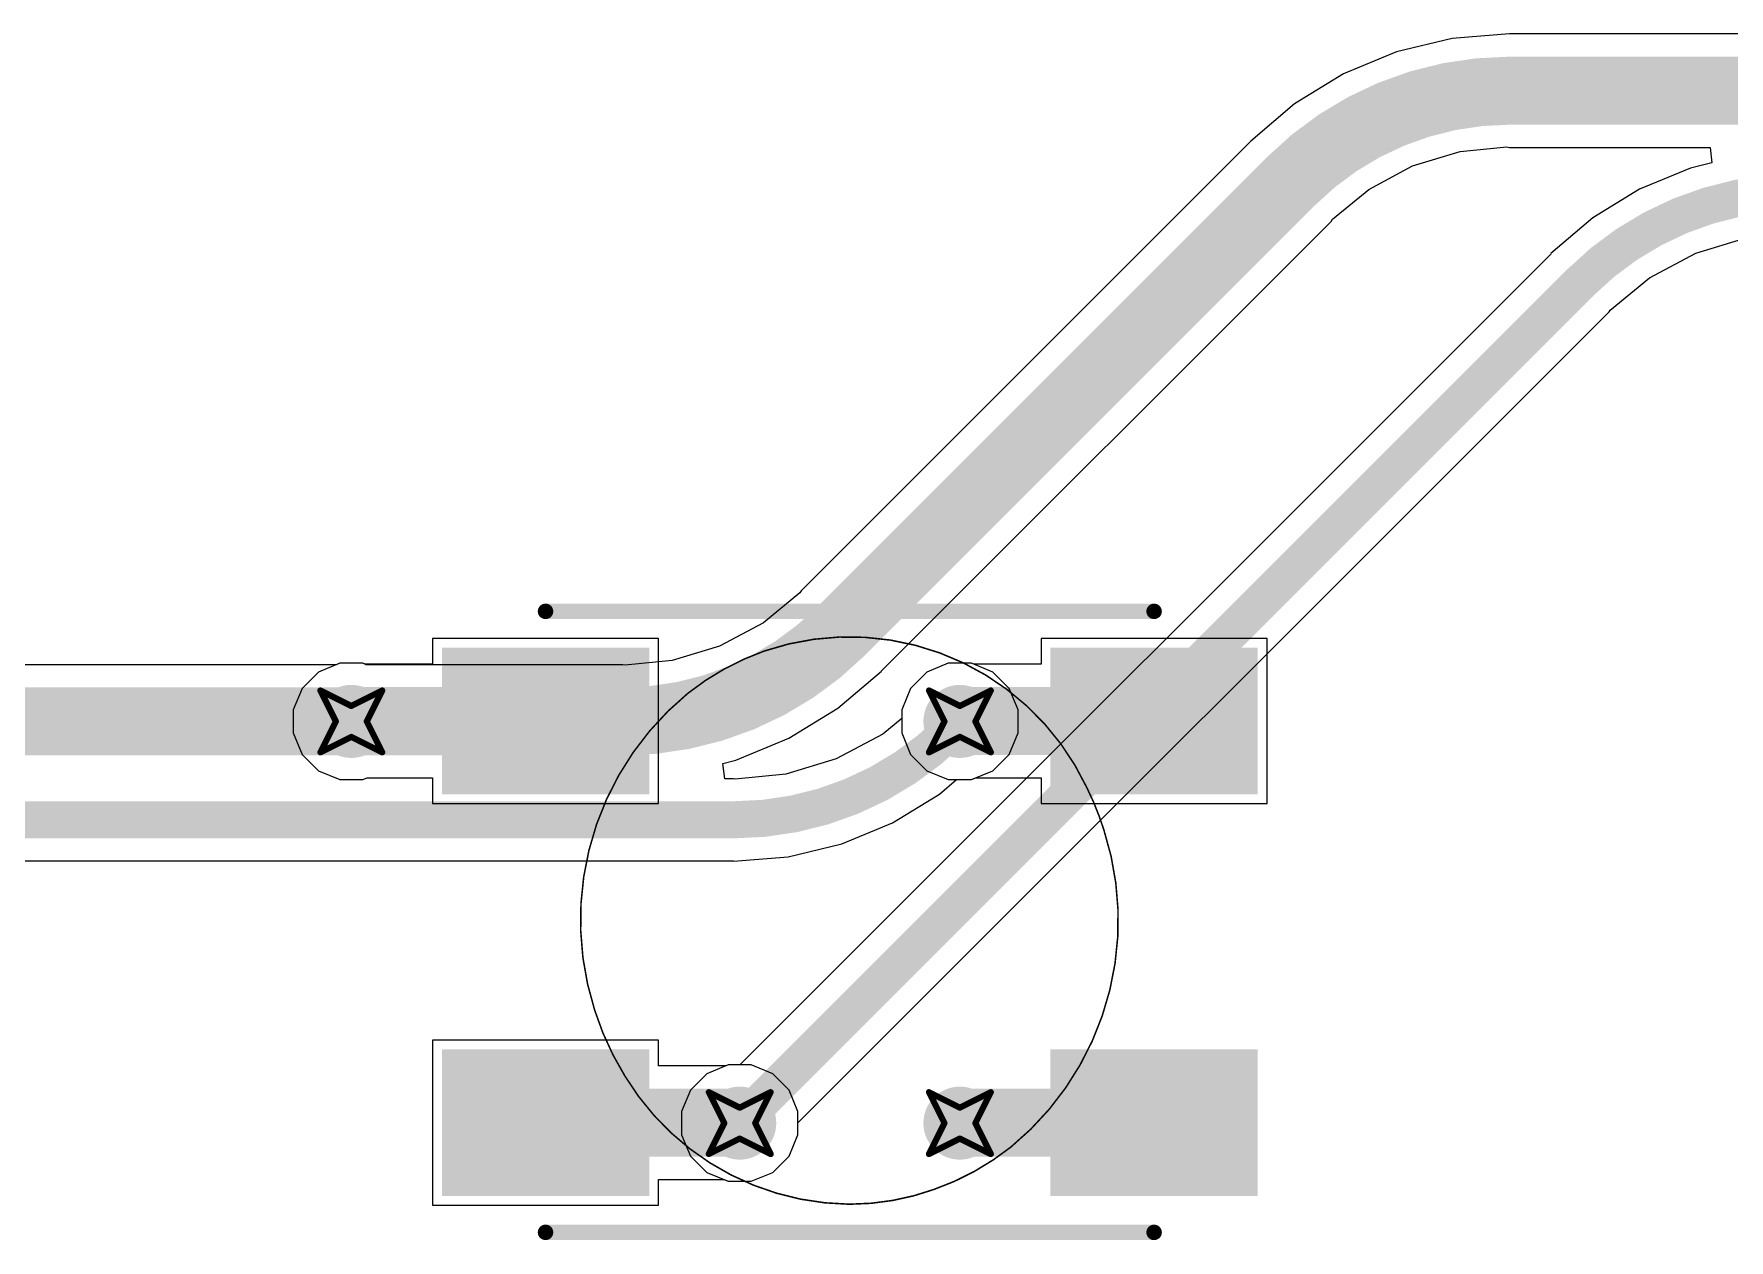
# Model space of a CAD drawing. Header units: inches. Extents: x -11 to 1110, y -7 to 455.
# Drawn here: x 419.33 to 433.26, y 219.97 to 229.88 of the extents above; entities that cross this region are included whole.
import ezdxf

# ---------------------------------------------------------------- set-up
doc = ezdxf.new("R2010")
doc.units = ezdxf.units.IN
for name, color, linetype in [('Bottom Layer', 5, 'Continuous'), ('Drill Drawing', 1, 'Continuous'), ('Mechanical 7', 56, 'Continuous'), ('Top Layer', 1, 'Continuous'), ('Top Overlay', 2, 'Continuous'), ('Top Paste', 8, 'Continuous'), ('Top Solder', 216, 'Continuous'), ('Via Holes', 16, 'Continuous')]:
    doc.layers.add(name, color=color, linetype=linetype)

msp = doc.modelspace()

# ---------------------------------------------------------------- hatches: boundary and pattern name
at = {"layer": 'Bottom Layer'}
h = msp.add_hatch(color=5, dxfattribs=at)
edge = h.paths.add_edge_path()
edge.add_arc((421.94156912, 224.2334098), 0.2999994, 0, 360)
h = msp.add_hatch(color=5, dxfattribs=at)
edge = h.paths.add_edge_path()
edge.add_arc((426.94156928, 224.2334098), 0.2999994, 0, 360)
h = msp.add_hatch(color=5, dxfattribs=at)
edge = h.paths.add_edge_path()
edge.add_arc((425.1328302, 220.93340878), 0.2999994, 0, 360)
h = msp.add_hatch(color=5, dxfattribs=at)
edge = h.paths.add_edge_path()
edge.add_arc((426.94156928, 220.93340878), 0.2999994, 0, 360)
at = {"layer": 'Top Layer'}
for points in [[(422.78719989, 224.7367997), (424.28719943, 224.7367997), (424.28719943, 223.7368017), (422.78719989, 223.7368017)], [(429.28719959, 223.7368017), (427.78720005, 223.7368017), (427.78720005, 224.7367997), (429.28719959, 224.7367997)], [(422.78719989, 221.43679868), (424.28719943, 221.43679868), (424.28719943, 220.43680068), (422.78719989, 220.43680068)], [(427.78720005, 221.43679868), (429.28719959, 221.43679868), (429.28719959, 220.43680068), (427.78720005, 220.43680068)]]:
    msp.add_hatch(color=1, dxfattribs=at).paths.add_polyline_path(points)
h = msp.add_hatch(color=1, dxfattribs=at)
edge = h.paths.add_edge_path()
edge.add_arc((421.94156912, 224.2334098), 0.2999994, 0, 360)
h = msp.add_hatch(color=1, dxfattribs=at)
edge = h.paths.add_edge_path()
edge.add_arc((426.94156928, 224.2334098), 0.2999994, 0, 360)
h = msp.add_hatch(color=1, dxfattribs=at)
edge = h.paths.add_edge_path()
edge.add_arc((425.1328302, 220.93340878), 0.2999994, 0, 360)
h = msp.add_hatch(color=1, dxfattribs=at)
edge = h.paths.add_edge_path()
edge.add_arc((426.94156928, 220.93340878), 0.2999994, 0, 360)
at = {"layer": 'Top Paste'}
for points in [[(422.78719989, 224.7367997), (424.28719943, 224.7367997), (424.28719943, 223.7368017), (422.78719989, 223.7368017)], [(429.28719959, 223.7368017), (427.78720005, 223.7368017), (427.78720005, 224.7367997), (429.28719959, 224.7367997)], [(422.78719989, 221.43679868), (424.28719943, 221.43679868), (424.28719943, 220.43680068), (422.78719989, 220.43680068)], [(427.78720005, 221.43679868), (429.28719959, 221.43679868), (429.28719959, 220.43680068), (427.78720005, 220.43680068)]]:
    msp.add_hatch(color=8, dxfattribs=at).paths.add_polyline_path(points)
at = {"layer": 'Top Solder'}
for points in [[(422.68559989, 224.8383997), (424.3887994299999, 224.8383997), (424.3887994299999, 223.6352017), (422.68559989, 223.6352017)], [(429.38879959, 223.6352017), (427.68560005, 223.6352017), (427.68560005, 224.8383997), (429.38879959, 224.8383997)], [(422.68559989, 221.53839868), (424.3887994299999, 221.53839868), (424.3887994299999, 220.33520068), (422.68559989, 220.33520068)], [(427.68560005, 221.53839868), (429.38879959, 221.53839868), (429.38879959, 220.33520068), (427.68560005, 220.33520068)]]:
    msp.add_hatch(color=216, dxfattribs=at).paths.add_polyline_path(points)
at = {"layer": 'Via Holes'}
h = msp.add_hatch(color=7, dxfattribs=at)
edge = h.paths.add_edge_path()
edge.add_arc((421.94156912, 224.2334098), 0.1499997, 0, 360)
h = msp.add_hatch(color=7, dxfattribs=at)
edge = h.paths.add_edge_path()
edge.add_arc((426.94156928, 224.2334098), 0.1499997, 0, 360)
h = msp.add_hatch(color=7, dxfattribs=at)
edge = h.paths.add_edge_path()
edge.add_arc((425.1328302, 220.93340878), 0.1499997, 0, 360)
h = msp.add_hatch(color=7, dxfattribs=at)
edge = h.paths.add_edge_path()
edge.add_arc((426.94156928, 220.93340878), 0.1499997, 0, 360)

# ---------------------------------------------------------------- linework, layer by layer
at = {"layer": 'Bottom Layer'}
for p, q in [((430.98699934, 229.84446284), (430.52826264, 229.73433098)), ((431.45731336, 229.88147826), (430.98699934, 229.84446284)), ((431.45731336, 229.88116584), (431.45731336, 229.88147826)), ((438.60781976, 229.88116584), (431.45731336, 229.88116584)), ((430.52826264, 229.73433098), (430.09240626, 229.55379286)), ((430.09240626, 229.55379286), (429.6901566199999, 229.30729348)), ((429.6901566199999, 229.30729348), (429.3314197199999, 229.00090344)), ((429.3316356199999, 229.00067992), (425.63793714, 225.3069789)), ((429.3314197199999, 229.00090344), (429.33163816, 229.000685)), ((429.33163816, 229.000685), (429.3316356199999, 229.00067992)), ((430.66128752, 228.7967865), (431.05150264, 228.91515558)), ((431.05150264, 228.91515558), (431.43622628, 228.9530473)), ((431.43622628, 228.9530473), (431.45731336, 228.94885376)), ((431.45731336, 228.94885376), (433.10499612, 228.94885376)), ((433.10499612, 228.94885376), (433.12002784, 228.82185376)), ((430.30166416, 228.60456184), (430.66128752, 228.7967865)), ((432.9430406399999, 228.7793621), (432.52565006, 228.60647446)), ((433.12002784, 228.82185376), (432.9430406399999, 228.7793621)), ((430.0028255399999, 228.35931214), (430.30166416, 228.60456184)), ((432.52565006, 228.60647446), (432.14044636, 228.37041956)), ((426.2971789, 224.64773714), (429.99088246, 228.34143816)), ((429.99088246, 228.34143816), (430.0028255399999, 228.35931214)), ((432.14044636, 228.37041956), (431.79691136, 228.07701146)), ((432.98786148, 228.0808748), (433.4020161, 228.20650828)), ((431.79861062, 228.0753122), (425.1345066, 221.41120818)), ((431.79691136, 228.07701146), (431.79861062, 228.0753122)), ((432.60617568, 227.87685946), (432.98786148, 228.0808748)), ((432.28311308, 227.61173172), (432.60617568, 227.87685946)), ((425.6106296, 220.93508518), (432.2747336199999, 227.5991892)), ((432.2747336199999, 227.5991892), (432.28311308, 227.61173172)), ((425.6259966, 225.28911), (425.32715544, 225.04385776)), ((425.63793714, 225.3069789), (425.6259966, 225.28911)), ((425.32715544, 225.04385776), (424.96753208, 224.8516331)), ((424.96753208, 224.8516331), (424.57731696, 224.73326402)), ((421.81841976, 224.69956584), (416.72531336, 224.69956584)), ((421.84652994, 224.7112092), (421.81841976, 224.69956584)), ((422.0366083, 224.7112092), (421.84652994, 224.7112092)), ((422.06471848, 224.69956584), (422.0366083, 224.7112092)), ((424.17150624, 224.69956584), (422.06471848, 224.69956584)), ((424.19259332, 224.6953723), (424.17150624, 224.69956584)), ((424.57731696, 224.73326402), (424.19259332, 224.6953723)), ((425.9386629799999, 224.34112612), (426.2973998799999, 224.64751616)), ((426.2973998799999, 224.64751616), (426.2971789, 224.64773714)), ((426.8465301, 224.7112092), (426.6709170399999, 224.63846868)), ((427.0366084599999, 224.7112092), (426.8465301, 224.7112092)), ((427.21222152, 224.63846868), (427.0366084599999, 224.7112092)), ((426.6709170399999, 224.63846868), (426.5365104, 224.50406204)), ((427.34662816, 224.50406204), (427.21222152, 224.63846868)), ((426.5365104, 224.50406204), (426.46376988, 224.32844898)), ((427.4193686799999, 224.32844898), (427.34662816, 224.50406204)), ((425.53641334, 224.09462674), (425.9386629799999, 224.34112612)), ((426.46376988, 224.25749916), (426.30760306, 224.12933838)), ((426.46376988, 224.32844898), (426.46376988, 224.25749916)), ((427.4193686799999, 224.13837062), (427.4193686799999, 224.32844898)), ((425.1005569599999, 223.91408862), (425.53641334, 224.09462674)), ((426.30760306, 224.12933838), (425.92591726, 223.92532304)), ((427.34662816, 223.96275756), (427.4193686799999, 224.13837062)), ((427.21222152, 223.82835092), (427.34662816, 223.96275756)), ((424.9946745199999, 223.8886683), (425.1005569599999, 223.91408862)), ((425.00970624, 223.7616683), (424.9946745199999, 223.8886683)), ((425.92591726, 223.92532304), (425.51176264, 223.79968956)), ((427.0366084599999, 223.7556104), (427.21222152, 223.82835092)), ((425.08105484, 223.7616683), (425.00970624, 223.7616683)), ((425.0958477999999, 223.75872698), (425.08105484, 223.7616683)), ((425.51176264, 223.79968956), (425.0958477999999, 223.75872698)), ((426.7733323799999, 223.63577828), (426.9136368999999, 223.7556104)), ((426.9136368999999, 223.7556104), (427.0366084599999, 223.7556104)), ((426.38812868, 223.39972338), (426.7733323799999, 223.63577828)), ((425.9707381, 223.22683574), (426.38812868, 223.39972338)), ((425.08105484, 223.08592416), (425.53144256, 223.12136986)), ((425.53144256, 223.12136986), (425.9707381, 223.22683574)), ((418.8975239, 223.08832954), (425.08105484, 223.08832954)), ((425.08105484, 223.08832954), (425.08105484, 223.08592416)), ((424.86217796, 221.33846766), (424.72777132, 221.20406102)), ((425.03779102, 221.41120818), (424.86217796, 221.33846766)), ((425.1345066, 221.41120818), (425.03779102, 221.41120818)), ((424.72777132, 221.20406102), (424.6550308, 221.02844796)), ((424.6550308, 221.02844796), (424.6550308, 220.8383696)), ((425.6106296, 220.8383696), (425.6106296, 220.93508518)), ((424.6550308, 220.8383696), (424.72777132, 220.66275654)), ((425.53788908, 220.66275654), (425.6106296, 220.8383696)), ((424.72777132, 220.66275654), (424.86217796, 220.5283499)), ((425.4034824399999, 220.5283499), (425.53788908, 220.66275654)), ((424.86217796, 220.5283499), (425.03779102, 220.45560938)), ((425.22786938, 220.45560938), (425.4034824399999, 220.5283499)), ((425.03779102, 220.45560938), (425.22786938, 220.45560938))]:
    msp.add_line(p, q, dxfattribs=at)
for points in [[(429.66126158, 228.67106158, 0.5588, 0.5588, -0.198912367379658), (431.45731336, 229.4150098, 0.5588, 0.5588, 0)], [(431.45731336, 229.4150098, 0.5588, 0.5588, 0), (438.7309691199999, 229.4150098, 0.5588, 0.5588, 0)], [(425.96755802, 224.97735802, 0.5588, 0.5588, 0), (429.66126158, 228.67106158, 0.5588, 0.5588, 0)], [(432.03667212, 227.8372507, 0.3048, 0.3048, -0.198912367379658), (433.8327239, 228.58119892, 0.3048, 0.3048, 0)], [(425.1328302, 220.93340878, 0.3048, 0.3048, 0), (432.03667212, 227.8372507, 0.3048, 0.3048, 0)], [(425.96755802, 224.97735802, 0.5588, 0.5588, -0.198912367379658), (424.17150624, 224.2334098, 0.5588, 0.5588, 0)], [(416.72531336, 224.2334098, 0.5588, 0.5588, 0), (421.94156912, 224.2334098, 0.5588, 0.5588, 0)], [(421.94156912, 224.2334098, 0.5588, 0.5588, 0), (424.17150624, 224.2334098, 0.5588, 0.5588, 0)], [(426.8771066199999, 224.16894714, 0.3048, 0.3048, 0), (426.94156928, 224.2334098, 0.3048, 0.3048, 0)], [(426.8771066199999, 224.16894714, 0.3048, 0.3048, -0.198912367379658), (425.08105484, 223.42499892, 0.3048, 0.3048, 0)], [(418.8975239, 223.42499892, 0.3048, 0.3048, 0), (425.08105484, 223.42499892, 0.3048, 0.3048, 0)]]:
    msp.add_lwpolyline(points, format="xyseb", dxfattribs=at)
for points in [[(431.31761336, 229.4150098, 0.2794, 0.2794, 1), (431.5970133599999, 229.4150098, 0.2794, 0.2794, 1)], [(431.31761336, 229.4150098, 0.2794, 0.2794, 1), (431.5970133599999, 229.4150098, 0.2794, 0.2794, 1)], [(429.52156158, 228.67106158, 0.2794, 0.2794, 1), (429.80096158, 228.67106158, 0.2794, 0.2794, 1)], [(429.52156158, 228.67106158, 0.2794, 0.2794, 1), (429.80096158, 228.67106158, 0.2794, 0.2794, 1)], [(431.96047212, 227.8372507, 0.1524, 0.1524, 1), (432.11287212, 227.8372507, 0.1524, 0.1524, 1)], [(431.96047212, 227.8372507, 0.1524, 0.1524, 1), (432.11287212, 227.8372507, 0.1524, 0.1524, 1)], [(425.82785802, 224.97735802, 0.2794, 0.2794, 1), (426.10725802, 224.97735802, 0.2794, 0.2794, 1)], [(425.82785802, 224.97735802, 0.2794, 0.2794, 1), (426.10725802, 224.97735802, 0.2794, 0.2794, 1)], [(421.8018691199999, 224.2334098, 0.2794, 0.2794, 1), (422.0812691199999, 224.2334098, 0.2794, 0.2794, 1)], [(421.8018691199999, 224.2334098, 0.2794, 0.2794, 1), (422.0812691199999, 224.2334098, 0.2794, 0.2794, 1)], [(424.03180624, 224.2334098, 0.2794, 0.2794, 1), (424.31120624, 224.2334098, 0.2794, 0.2794, 1)], [(424.03180624, 224.2334098, 0.2794, 0.2794, 1), (424.31120624, 224.2334098, 0.2794, 0.2794, 1)], [(426.86536928, 224.2334098, 0.1524, 0.1524, 1), (427.01776928, 224.2334098, 0.1524, 0.1524, 1)], [(426.80090662, 224.16894714, 0.1524, 0.1524, 1), (426.95330662, 224.16894714, 0.1524, 0.1524, 1)], [(426.80090662, 224.16894714, 0.1524, 0.1524, 1), (426.95330662, 224.16894714, 0.1524, 0.1524, 1)], [(425.00485484, 223.42499892, 0.1524, 0.1524, 1), (425.15725484, 223.42499892, 0.1524, 0.1524, 1)], [(425.00485484, 223.42499892, 0.1524, 0.1524, 1), (425.15725484, 223.42499892, 0.1524, 0.1524, 1)], [(425.0566302, 220.93340878, 0.1524, 0.1524, 1), (425.2090302, 220.93340878, 0.1524, 0.1524, 1)]]:
    msp.add_lwpolyline(points, format="xyseb", close=True, dxfattribs=at)
at = {"layer": 'Drill Drawing'}
for points in [[(421.6875691199999, 224.4874098, 0.0508, 0.0508, 0), (421.94156912, 224.3604098, 0.0508, 0.0508, 0)], [(421.6875691199999, 224.4874098, 0.0508, 0.0508, 0), (421.81456912, 224.2334098, 0.0508, 0.0508, 0)], [(421.94156912, 224.3604098, 0.0508, 0.0508, 0), (422.19556912, 224.4874098, 0.0508, 0.0508, 0)], [(422.0685691199999, 224.2334098, 0.0508, 0.0508, 0), (422.19556912, 224.4874098, 0.0508, 0.0508, 0)], [(426.68756928, 224.4874098, 0.0508, 0.0508, 0), (426.94156928, 224.3604098, 0.0508, 0.0508, 0)], [(426.68756928, 224.4874098, 0.0508, 0.0508, 0), (426.81456928, 224.2334098, 0.0508, 0.0508, 0)], [(426.94156928, 224.3604098, 0.0508, 0.0508, 0), (427.19556928, 224.4874098, 0.0508, 0.0508, 0)], [(427.0685692799999, 224.2334098, 0.0508, 0.0508, 0), (427.19556928, 224.4874098, 0.0508, 0.0508, 0)], [(421.6875691199999, 223.9794098, 0.0508, 0.0508, 0), (421.81456912, 224.2334098, 0.0508, 0.0508, 0)], [(422.0685691199999, 224.2334098, 0.0508, 0.0508, 0), (422.19556912, 223.9794098, 0.0508, 0.0508, 0)], [(426.68756928, 223.9794098, 0.0508, 0.0508, 0), (426.81456928, 224.2334098, 0.0508, 0.0508, 0)], [(427.0685692799999, 224.2334098, 0.0508, 0.0508, 0), (427.19556928, 223.9794098, 0.0508, 0.0508, 0)], [(421.6875691199999, 223.9794098, 0.0508, 0.0508, 0), (421.94156912, 224.1064098, 0.0508, 0.0508, 0)], [(421.94156912, 224.1064098, 0.0508, 0.0508, 0), (422.19556912, 223.9794098, 0.0508, 0.0508, 0)], [(426.68756928, 223.9794098, 0.0508, 0.0508, 0), (426.94156928, 224.1064098, 0.0508, 0.0508, 0)], [(426.94156928, 224.1064098, 0.0508, 0.0508, 0), (427.19556928, 223.9794098, 0.0508, 0.0508, 0)], [(424.8788301999999, 221.18740878, 0.0508, 0.0508, 0), (425.1328302, 221.06040878, 0.0508, 0.0508, 0)], [(424.8788301999999, 221.18740878, 0.0508, 0.0508, 0), (425.0058302, 220.93340878, 0.0508, 0.0508, 0)], [(425.1328302, 221.06040878, 0.0508, 0.0508, 0), (425.3868302, 221.18740878, 0.0508, 0.0508, 0)], [(425.2598302, 220.93340878, 0.0508, 0.0508, 0), (425.3868302, 221.18740878, 0.0508, 0.0508, 0)], [(426.68756928, 221.18740878, 0.0508, 0.0508, 0), (426.94156928, 221.06040878, 0.0508, 0.0508, 0)], [(426.68756928, 221.18740878, 0.0508, 0.0508, 0), (426.81456928, 220.93340878, 0.0508, 0.0508, 0)], [(426.94156928, 221.06040878, 0.0508, 0.0508, 0), (427.19556928, 221.18740878, 0.0508, 0.0508, 0)], [(427.0685692799999, 220.93340878, 0.0508, 0.0508, 0), (427.19556928, 221.18740878, 0.0508, 0.0508, 0)], [(424.8788301999999, 220.67940878, 0.0508, 0.0508, 0), (425.0058302, 220.93340878, 0.0508, 0.0508, 0)], [(425.2598302, 220.93340878, 0.0508, 0.0508, 0), (425.3868302, 220.67940878, 0.0508, 0.0508, 0)], [(426.68756928, 220.67940878, 0.0508, 0.0508, 0), (426.81456928, 220.93340878, 0.0508, 0.0508, 0)], [(427.0685692799999, 220.93340878, 0.0508, 0.0508, 0), (427.19556928, 220.67940878, 0.0508, 0.0508, 0)], [(424.8788301999999, 220.67940878, 0.0508, 0.0508, 0), (425.1328302, 220.80640878, 0.0508, 0.0508, 0)], [(425.1328302, 220.80640878, 0.0508, 0.0508, 0), (425.3868302, 220.67940878, 0.0508, 0.0508, 0)], [(426.68756928, 220.67940878, 0.0508, 0.0508, 0), (426.94156928, 220.80640878, 0.0508, 0.0508, 0)], [(426.94156928, 220.80640878, 0.0508, 0.0508, 0), (427.19556928, 220.67940878, 0.0508, 0.0508, 0)]]:
    msp.add_lwpolyline(points, format="xyseb", dxfattribs=at)
for points in [[(421.67486912, 224.4874098, 0.0254, 0.0254, 1), (421.70026912, 224.4874098, 0.0254, 0.0254, 1)], [(421.67486912, 224.4874098, 0.0254, 0.0254, 1), (421.70026912, 224.4874098, 0.0254, 0.0254, 1)], [(422.18286912, 224.4874098, 0.0254, 0.0254, 1), (422.20826912, 224.4874098, 0.0254, 0.0254, 1)], [(422.18286912, 224.4874098, 0.0254, 0.0254, 1), (422.20826912, 224.4874098, 0.0254, 0.0254, 1)], [(426.6748692799999, 224.4874098, 0.0254, 0.0254, 1), (426.70026928, 224.4874098, 0.0254, 0.0254, 1)], [(426.6748692799999, 224.4874098, 0.0254, 0.0254, 1), (426.70026928, 224.4874098, 0.0254, 0.0254, 1)], [(427.1828692799999, 224.4874098, 0.0254, 0.0254, 1), (427.20826928, 224.4874098, 0.0254, 0.0254, 1)], [(427.1828692799999, 224.4874098, 0.0254, 0.0254, 1), (427.20826928, 224.4874098, 0.0254, 0.0254, 1)], [(421.92886912, 224.3604098, 0.0254, 0.0254, 1), (421.9542691199999, 224.3604098, 0.0254, 0.0254, 1)], [(421.92886912, 224.3604098, 0.0254, 0.0254, 1), (421.9542691199999, 224.3604098, 0.0254, 0.0254, 1)], [(426.92886928, 224.3604098, 0.0254, 0.0254, 1), (426.95426928, 224.3604098, 0.0254, 0.0254, 1)], [(426.92886928, 224.3604098, 0.0254, 0.0254, 1), (426.95426928, 224.3604098, 0.0254, 0.0254, 1)], [(421.8018691199999, 224.2334098, 0.0254, 0.0254, 1), (421.82726912, 224.2334098, 0.0254, 0.0254, 1)], [(421.8018691199999, 224.2334098, 0.0254, 0.0254, 1), (421.82726912, 224.2334098, 0.0254, 0.0254, 1)], [(422.05586912, 224.2334098, 0.0254, 0.0254, 1), (422.0812691199999, 224.2334098, 0.0254, 0.0254, 1)], [(422.05586912, 224.2334098, 0.0254, 0.0254, 1), (422.0812691199999, 224.2334098, 0.0254, 0.0254, 1)], [(426.80186928, 224.2334098, 0.0254, 0.0254, 1), (426.8272692799999, 224.2334098, 0.0254, 0.0254, 1)], [(426.80186928, 224.2334098, 0.0254, 0.0254, 1), (426.8272692799999, 224.2334098, 0.0254, 0.0254, 1)], [(427.05586928, 224.2334098, 0.0254, 0.0254, 1), (427.08126928, 224.2334098, 0.0254, 0.0254, 1)], [(427.05586928, 224.2334098, 0.0254, 0.0254, 1), (427.08126928, 224.2334098, 0.0254, 0.0254, 1)], [(421.92886912, 224.1064098, 0.0254, 0.0254, 1), (421.9542691199999, 224.1064098, 0.0254, 0.0254, 1)], [(421.92886912, 224.1064098, 0.0254, 0.0254, 1), (421.9542691199999, 224.1064098, 0.0254, 0.0254, 1)], [(426.92886928, 224.1064098, 0.0254, 0.0254, 1), (426.95426928, 224.1064098, 0.0254, 0.0254, 1)], [(426.92886928, 224.1064098, 0.0254, 0.0254, 1), (426.95426928, 224.1064098, 0.0254, 0.0254, 1)], [(421.67486912, 223.9794098, 0.0254, 0.0254, 1), (421.70026912, 223.9794098, 0.0254, 0.0254, 1)], [(421.67486912, 223.9794098, 0.0254, 0.0254, 1), (421.70026912, 223.9794098, 0.0254, 0.0254, 1)], [(422.18286912, 223.9794098, 0.0254, 0.0254, 1), (422.20826912, 223.9794098, 0.0254, 0.0254, 1)], [(422.18286912, 223.9794098, 0.0254, 0.0254, 1), (422.20826912, 223.9794098, 0.0254, 0.0254, 1)], [(426.6748692799999, 223.9794098, 0.0254, 0.0254, 1), (426.70026928, 223.9794098, 0.0254, 0.0254, 1)], [(426.6748692799999, 223.9794098, 0.0254, 0.0254, 1), (426.70026928, 223.9794098, 0.0254, 0.0254, 1)], [(427.1828692799999, 223.9794098, 0.0254, 0.0254, 1), (427.20826928, 223.9794098, 0.0254, 0.0254, 1)], [(427.1828692799999, 223.9794098, 0.0254, 0.0254, 1), (427.20826928, 223.9794098, 0.0254, 0.0254, 1)], [(424.8661302, 221.18740878, 0.0254, 0.0254, 1), (424.8915302, 221.18740878, 0.0254, 0.0254, 1)], [(424.8661302, 221.18740878, 0.0254, 0.0254, 1), (424.8915302, 221.18740878, 0.0254, 0.0254, 1)], [(425.3741302, 221.18740878, 0.0254, 0.0254, 1), (425.3995302, 221.18740878, 0.0254, 0.0254, 1)], [(425.3741302, 221.18740878, 0.0254, 0.0254, 1), (425.3995302, 221.18740878, 0.0254, 0.0254, 1)], [(426.6748692799999, 221.18740878, 0.0254, 0.0254, 1), (426.70026928, 221.18740878, 0.0254, 0.0254, 1)], [(426.6748692799999, 221.18740878, 0.0254, 0.0254, 1), (426.70026928, 221.18740878, 0.0254, 0.0254, 1)], [(427.1828692799999, 221.18740878, 0.0254, 0.0254, 1), (427.20826928, 221.18740878, 0.0254, 0.0254, 1)], [(427.1828692799999, 221.18740878, 0.0254, 0.0254, 1), (427.20826928, 221.18740878, 0.0254, 0.0254, 1)], [(425.1201302, 221.06040878, 0.0254, 0.0254, 1), (425.1455301999999, 221.06040878, 0.0254, 0.0254, 1)], [(425.1201302, 221.06040878, 0.0254, 0.0254, 1), (425.1455301999999, 221.06040878, 0.0254, 0.0254, 1)], [(426.92886928, 221.06040878, 0.0254, 0.0254, 1), (426.95426928, 221.06040878, 0.0254, 0.0254, 1)], [(426.92886928, 221.06040878, 0.0254, 0.0254, 1), (426.95426928, 221.06040878, 0.0254, 0.0254, 1)], [(424.9931301999999, 220.93340878, 0.0254, 0.0254, 1), (425.0185302, 220.93340878, 0.0254, 0.0254, 1)], [(424.9931301999999, 220.93340878, 0.0254, 0.0254, 1), (425.0185302, 220.93340878, 0.0254, 0.0254, 1)], [(425.2471302, 220.93340878, 0.0254, 0.0254, 1), (425.2725302, 220.93340878, 0.0254, 0.0254, 1)], [(425.2471302, 220.93340878, 0.0254, 0.0254, 1), (425.2725302, 220.93340878, 0.0254, 0.0254, 1)], [(426.80186928, 220.93340878, 0.0254, 0.0254, 1), (426.8272692799999, 220.93340878, 0.0254, 0.0254, 1)], [(426.80186928, 220.93340878, 0.0254, 0.0254, 1), (426.8272692799999, 220.93340878, 0.0254, 0.0254, 1)], [(427.05586928, 220.93340878, 0.0254, 0.0254, 1), (427.08126928, 220.93340878, 0.0254, 0.0254, 1)], [(427.05586928, 220.93340878, 0.0254, 0.0254, 1), (427.08126928, 220.93340878, 0.0254, 0.0254, 1)], [(425.1201302, 220.80640878, 0.0254, 0.0254, 1), (425.1455301999999, 220.80640878, 0.0254, 0.0254, 1)], [(425.1201302, 220.80640878, 0.0254, 0.0254, 1), (425.1455301999999, 220.80640878, 0.0254, 0.0254, 1)], [(426.92886928, 220.80640878, 0.0254, 0.0254, 1), (426.95426928, 220.80640878, 0.0254, 0.0254, 1)], [(426.92886928, 220.80640878, 0.0254, 0.0254, 1), (426.95426928, 220.80640878, 0.0254, 0.0254, 1)], [(424.8661302, 220.67940878, 0.0254, 0.0254, 1), (424.8915302, 220.67940878, 0.0254, 0.0254, 1)], [(424.8661302, 220.67940878, 0.0254, 0.0254, 1), (424.8915302, 220.67940878, 0.0254, 0.0254, 1)], [(425.3741302, 220.67940878, 0.0254, 0.0254, 1), (425.3995302, 220.67940878, 0.0254, 0.0254, 1)], [(425.3741302, 220.67940878, 0.0254, 0.0254, 1), (425.3995302, 220.67940878, 0.0254, 0.0254, 1)], [(426.6748692799999, 220.67940878, 0.0254, 0.0254, 1), (426.70026928, 220.67940878, 0.0254, 0.0254, 1)], [(426.6748692799999, 220.67940878, 0.0254, 0.0254, 1), (426.70026928, 220.67940878, 0.0254, 0.0254, 1)], [(427.1828692799999, 220.67940878, 0.0254, 0.0254, 1), (427.20826928, 220.67940878, 0.0254, 0.0254, 1)], [(427.1828692799999, 220.67940878, 0.0254, 0.0254, 1), (427.20826928, 220.67940878, 0.0254, 0.0254, 1)]]:
    msp.add_lwpolyline(points, format="xyseb", close=True, dxfattribs=at)
at = {"layer": 'Mechanical 7'}
for points in [[(425.3339474, 224.81162556, 0.0127, 0.0127, -0.3826337553177758), (427.98463044, 223.68932148, 0.0127, 0.0127, 0)], [(424.7082539599999, 224.46568518, 0.0127, 0.0127, -0.08324737868100737), (425.3339474, 224.81162302, 0.0127, 0.0127, 0)], [(423.94083868, 221.86169496, 0.0127, 0.0127, -0.3085414920591167), (424.7082539599999, 224.46568264, 0.0127, 0.0127, 0)], [(427.98463298, 223.68931894, 0.0127, 0.0127, -0.03899766363692447), (428.1251203799999, 223.33983526, 0.0127, 0.0127, 0)], [(428.1251203799999, 223.3398378, 0.0127, 0.0127, -0.3089987022140759), (427.3590538399999, 220.73585012, 0.0127, 0.0127, 0)], [(424.18864362, 221.32143442, 0.0127, 0.0127, -0.06214274134158401), (423.94083868, 221.86169496, 0.0127, 0.0127, 0)], [(426.03351674, 220.26713376, 0.0127, 0.0127, -0.2595135677438901), (424.18864362, 221.32143696, 0.0127, 0.0127, 0)], [(427.3590538399999, 220.73584758, 0.0127, 0.0127, -0.08328993239025663), (426.73235456, 220.3899072, 0.0127, 0.0127, 0)], [(426.73235456, 220.3899072, 0.0127, 0.0127, -0.08735967066298263), (426.03351674, 220.26713376, 0.0127, 0.0127, 0)]]:
    msp.add_lwpolyline(points, format="xyseb", dxfattribs=at)
for points in [[(425.3307723999999, 224.81162556, 0.00635, 0.00635, 1), (425.3371224, 224.81162556, 0.00635, 0.00635, 1)], [(425.3307723999999, 224.81162302, 0.00635, 0.00635, 1), (425.3371224, 224.81162302, 0.00635, 0.00635, 1)], [(424.70507896, 224.46568518, 0.00635, 0.00635, 1), (424.71142896, 224.46568518, 0.00635, 0.00635, 1)], [(424.70507896, 224.46568264, 0.00635, 0.00635, 1), (424.71142896, 224.46568264, 0.00635, 0.00635, 1)], [(427.98145544, 223.68932148, 0.00635, 0.00635, 1), (427.98780544, 223.68932148, 0.00635, 0.00635, 1)], [(427.98145798, 223.68931894, 0.00635, 0.00635, 1), (427.98780798, 223.68931894, 0.00635, 0.00635, 1)], [(428.1219453799999, 223.3398378, 0.00635, 0.00635, 1), (428.1282953799999, 223.3398378, 0.00635, 0.00635, 1)], [(428.1219453799999, 223.33983526, 0.00635, 0.00635, 1), (428.1282953799999, 223.33983526, 0.00635, 0.00635, 1)], [(423.93766368, 221.86169496, 0.00635, 0.00635, 1), (423.94401368, 221.86169496, 0.00635, 0.00635, 1)], [(423.93766368, 221.86169496, 0.00635, 0.00635, 1), (423.94401368, 221.86169496, 0.00635, 0.00635, 1)], [(424.18546862, 221.32143696, 0.00635, 0.00635, 1), (424.19181862, 221.32143696, 0.00635, 0.00635, 1)], [(424.18546862, 221.32143442, 0.00635, 0.00635, 1), (424.19181862, 221.32143442, 0.00635, 0.00635, 1)], [(427.3558788399999, 220.73585012, 0.00635, 0.00635, 1), (427.3622288399999, 220.73585012, 0.00635, 0.00635, 1)], [(427.3558788399999, 220.73584758, 0.00635, 0.00635, 1), (427.3622288399999, 220.73584758, 0.00635, 0.00635, 1)], [(426.72917956, 220.3899072, 0.00635, 0.00635, 1), (426.73552956, 220.3899072, 0.00635, 0.00635, 1)], [(426.72917956, 220.3899072, 0.00635, 0.00635, 1), (426.73552956, 220.3899072, 0.00635, 0.00635, 1)], [(426.03034174, 220.26713376, 0.00635, 0.00635, 1), (426.0366917399999, 220.26713376, 0.00635, 0.00635, 1)], [(426.03034174, 220.26713376, 0.00635, 0.00635, 1), (426.0366917399999, 220.26713376, 0.00635, 0.00635, 1)]]:
    msp.add_lwpolyline(points, format="xyseb", close=True, dxfattribs=at)
at = {"layer": 'Top Layer'}
for p, q in [((424.4649981599999, 224.9145997), (422.6094011599999, 224.9145997)), ((422.6094011599999, 224.9145997), (422.6094011599999, 224.70295674)), ((424.4649981599999, 223.5590017), (424.4649981599999, 224.9145997)), ((429.46499832, 224.9145997), (427.60940132, 224.9145997)), ((427.60940132, 224.9145997), (427.60940132, 224.70295674)), ((429.46499832, 223.5590017), (429.46499832, 224.9145997)), ((421.84652994, 224.7112092), (421.67091688, 224.63846868)), ((422.0366083, 224.7112092), (421.84652994, 224.7112092)), ((422.05653206, 224.70295674), (422.0366083, 224.7112092)), ((422.6094011599999, 224.70295674), (422.05653206, 224.70295674)), ((426.8465301, 224.7112092), (426.6709170399999, 224.63846868)), ((427.0366084599999, 224.7112092), (426.8465301, 224.7112092)), ((427.05653222, 224.70295674), (427.0366084599999, 224.7112092)), ((427.60940132, 224.70295674), (427.05653222, 224.70295674)), ((421.67091688, 224.63846868), (421.53651024, 224.50406204)), ((426.6709170399999, 224.63846868), (426.5365104, 224.50406204)), ((421.53651024, 224.50406204), (421.46376972, 224.32844898)), ((426.5365104, 224.50406204), (426.46376988, 224.32844898)), ((421.46376972, 224.32844898), (421.46376972, 224.13837062)), ((426.46376988, 224.32844898), (426.46376988, 224.13837062)), ((421.46376972, 224.13837062), (421.53651024, 223.96275756)), ((426.46376988, 224.13837062), (426.5365104, 223.96275756)), ((421.53651024, 223.96275756), (421.67091688, 223.82835092)), ((426.5365104, 223.96275756), (426.6709170399999, 223.82835092)), ((421.67091688, 223.82835092), (421.84652994, 223.7556104)), ((426.6709170399999, 223.82835092), (426.8465301, 223.7556104)), ((421.84652994, 223.7556104), (422.0366083, 223.7556104)), ((422.0366083, 223.7556104), (422.0729049, 223.77064466)), ((422.0729049, 223.77064466), (422.6094011599999, 223.77064466)), ((422.6094011599999, 223.77064466), (422.6094011599999, 223.5590017)), ((426.8465301, 223.7556104), (427.0366084599999, 223.7556104)), ((427.0366084599999, 223.7556104), (427.07290506, 223.77064466)), ((427.07290506, 223.77064466), (427.60940132, 223.77064466)), ((427.60940132, 223.77064466), (427.60940132, 223.5590017)), ((422.6094011599999, 223.5590017), (424.4649981599999, 223.5590017)), ((427.60940132, 223.5590017), (429.46499832, 223.5590017)), ((424.4649981599999, 221.61459868), (422.6094011599999, 221.61459868)), ((422.6094011599999, 221.61459868), (422.6094011599999, 220.25900068)), ((424.4649981599999, 221.40295572), (424.4649981599999, 221.61459868)), ((425.01786726, 221.40295572), (424.4649981599999, 221.40295572)), ((425.03779102, 221.41120818), (425.01786726, 221.40295572)), ((425.22786938, 221.41120818), (425.03779102, 221.41120818)), ((425.4034824399999, 221.33846766), (425.22786938, 221.41120818)), ((425.53788908, 221.20406102), (425.4034824399999, 221.33846766)), ((425.6106296, 221.02844796), (425.53788908, 221.20406102)), ((425.6106296, 220.8383696), (425.6106296, 221.02844796)), ((425.53788908, 220.66275654), (425.6106296, 220.8383696)), ((425.4034824399999, 220.5283499), (425.53788908, 220.66275654)), ((424.4649981599999, 220.25900068), (424.4649981599999, 220.47064364)), ((424.4649981599999, 220.47064364), (425.00149442, 220.47064364)), ((425.00149442, 220.47064364), (425.03779102, 220.45560938)), ((425.22786938, 220.45560938), (425.4034824399999, 220.5283499)), ((425.03779102, 220.45560938), (425.22786938, 220.45560938)), ((422.6094011599999, 220.25900068), (424.4649981599999, 220.25900068))]:
    msp.add_line(p, q, dxfattribs=at)
for points in [[(421.94156912, 224.2368007, 0.5588, 0.5588, 0), (423.53719966, 224.2368007, 0.5588, 0.5588, 0)], [(426.94156928, 224.2368007, 0.5588, 0.5588, 0), (428.53719982, 224.2368007, 0.5588, 0.5588, 0)], [(423.53719966, 220.93679968, 0.5588, 0.5588, 0), (425.1328302, 220.93679968, 0.5588, 0.5588, 0)], [(426.94156928, 220.93679968, 0.5588, 0.5588, 0), (428.53719982, 220.93679968, 0.5588, 0.5588, 0)]]:
    msp.add_lwpolyline(points, format="xyseb", dxfattribs=at)
for points in [[(421.8018691199999, 224.2368007, 0.2794, 0.2794, 1), (422.0812691199999, 224.2368007, 0.2794, 0.2794, 1)], [(423.3974996599999, 224.2368007, 0.2794, 0.2794, 1), (423.67689966, 224.2368007, 0.2794, 0.2794, 1)], [(426.80186928, 224.2368007, 0.2794, 0.2794, 1), (427.08126928, 224.2368007, 0.2794, 0.2794, 1)], [(428.39749982, 224.2368007, 0.2794, 0.2794, 1), (428.67689982, 224.2368007, 0.2794, 0.2794, 1)], [(423.3974996599999, 220.93679968, 0.2794, 0.2794, 1), (423.67689966, 220.93679968, 0.2794, 0.2794, 1)], [(424.9931301999999, 220.93679968, 0.2794, 0.2794, 1), (425.2725302, 220.93679968, 0.2794, 0.2794, 1)], [(426.80186928, 220.93679968, 0.2794, 0.2794, 1), (427.08126928, 220.93679968, 0.2794, 0.2794, 1)], [(428.39749982, 220.93679968, 0.2794, 0.2794, 1), (428.67689982, 220.93679968, 0.2794, 0.2794, 1)]]:
    msp.add_lwpolyline(points, format="xyseb", close=True, dxfattribs=at)
at = {"layer": 'Top Overlay'}
for points in [[(423.53719966, 225.137599, 0.127, 0.127, 0), (428.53719982, 225.137599, 0.127, 0.127, 0)], [(422.48119974, 224.39019892, 0.254, 0.254, 0), (422.60819974, 224.26319892, 0.254, 0.254, 0)], [(422.48119974, 224.13619892, 0.254, 0.254, 0), (422.48119974, 224.39019892, 0.254, 0.254, 0)], [(422.48119974, 224.13619892, 0.254, 0.254, 0), (422.60819974, 224.26319892, 0.254, 0.254, 0)], [(423.53719966, 220.03600138, 0.127, 0.127, 0), (428.53719982, 220.03600138, 0.127, 0.127, 0)]]:
    msp.add_lwpolyline(points, format="xyseb", dxfattribs=at)
for points in [[(423.50544966, 225.137599, 0.0635, 0.0635, 1), (423.5689496599999, 225.137599, 0.0635, 0.0635, 1)], [(428.50544982, 225.137599, 0.0635, 0.0635, 1), (428.56894982, 225.137599, 0.0635, 0.0635, 1)], [(422.41769974, 224.39019892, 0.127, 0.127, 1), (422.5446997399999, 224.39019892, 0.127, 0.127, 1)], [(422.41769974, 224.39019892, 0.127, 0.127, 1), (422.5446997399999, 224.39019892, 0.127, 0.127, 1)], [(422.5446997399999, 224.26319892, 0.127, 0.127, 1), (422.67169974, 224.26319892, 0.127, 0.127, 1)], [(422.5446997399999, 224.26319892, 0.127, 0.127, 1), (422.67169974, 224.26319892, 0.127, 0.127, 1)], [(422.41769974, 224.13619892, 0.127, 0.127, 1), (422.5446997399999, 224.13619892, 0.127, 0.127, 1)], [(422.41769974, 224.13619892, 0.127, 0.127, 1), (422.5446997399999, 224.13619892, 0.127, 0.127, 1)], [(423.50544966, 220.03600138, 0.0635, 0.0635, 1), (423.5689496599999, 220.03600138, 0.0635, 0.0635, 1)], [(428.50544982, 220.03600138, 0.0635, 0.0635, 1), (428.56894982, 220.03600138, 0.0635, 0.0635, 1)]]:
    msp.add_lwpolyline(points, format="xyseb", close=True, dxfattribs=at)

doc.saveas('drawing.dxf')
